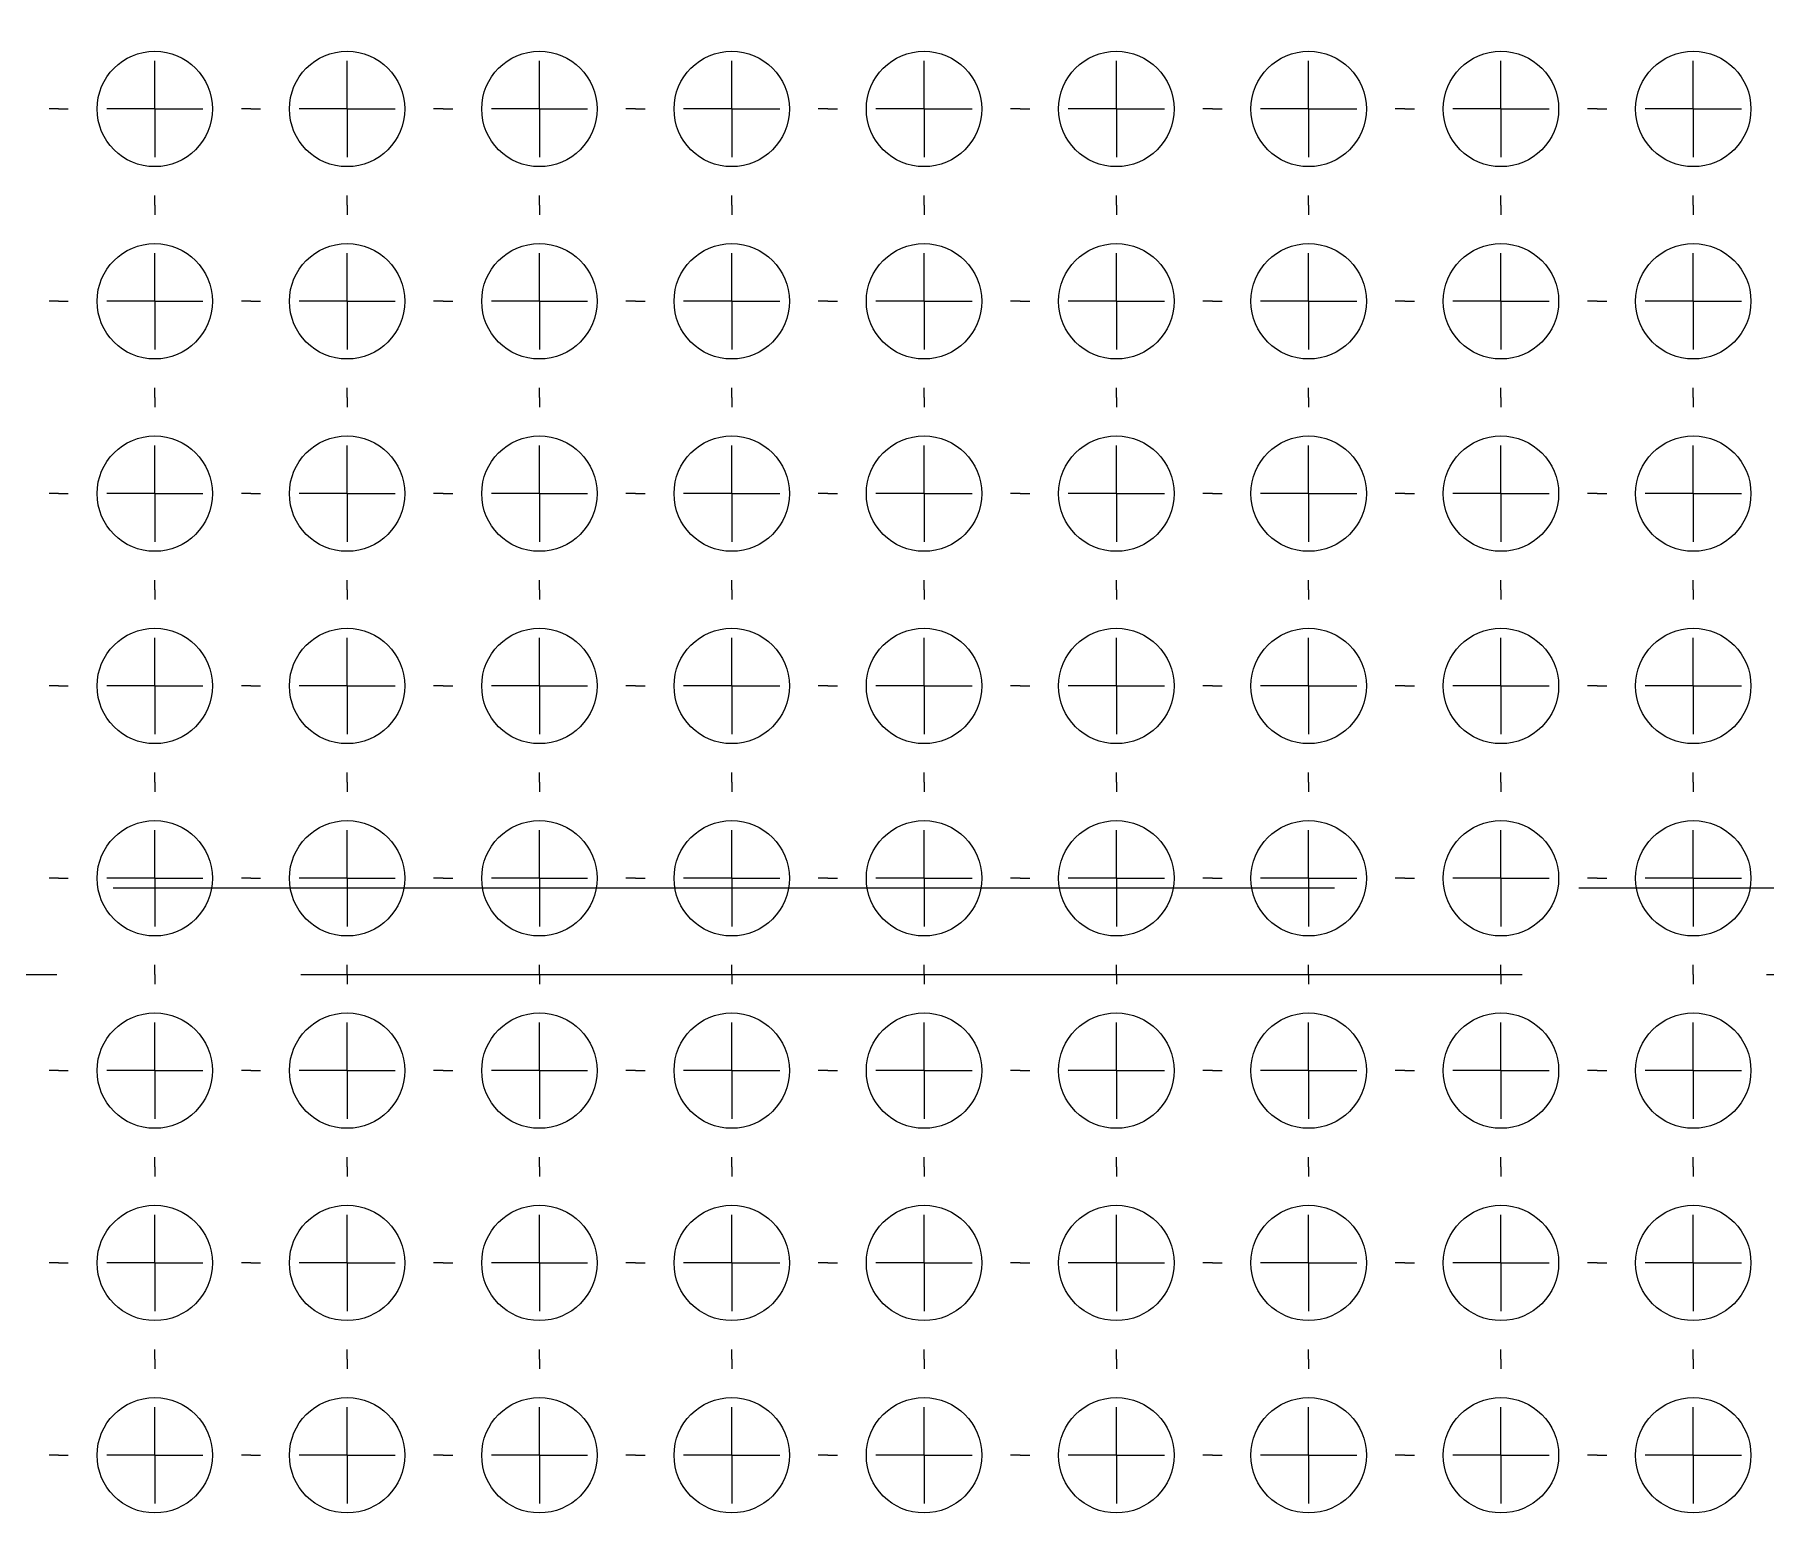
# Model space of a CAD drawing. Header units: millimetres. Extents: x -195 to 429, y -136 to 488.
# Drawn here: x 149.57 to 167.57, y 129.65 to 145.17 of the extents above; entities that cross this region are included whole.
import ezdxf

# ---------------------------------------------------------------- set-up
doc = ezdxf.new("R2010")
doc.units = ezdxf.units.MM
doc.linetypes.add('CENTERX2', pattern=[20.32, 12.7, -2.54, 2.54, -2.54])

# ---------------------------------------------------------------- blocks, each defined once
blk = doc.blocks.new('SW_CENTERMARKSYMBOL_96')
at = {"color": 0, "linetype": 'Continuous', "lineweight": 18}
for p, q in [((0, 1), (0, 1.1)), ((0, 0), (0, 0.5)), ((-1, 0), (-1.1, 0)), ((0, 0), (-0.5, 0)), ((0, 0), (0, -0.5)), ((0, 0), (0.5, 0)), ((1, 0), (1.1, 0)), ((0, -1), (0, -1.1))]:
    blk.add_line(p, q, dxfattribs=at)
blk = doc.blocks.new('SW_CENTERMARKSYMBOL_99')
at = {"color": 0, "linetype": 'Continuous', "lineweight": 18}
for p, q in [((0, 1), (0, 1.1)), ((0, 0), (0, 0.5)), ((-1, 0), (-1.1, 0)), ((0, 0), (-0.5, 0)), ((0, 0), (0, -0.5)), ((0, 0), (0.5, 0)), ((1, 0), (1.1, 0)), ((0, -1), (0, -1.1))]:
    blk.add_line(p, q, dxfattribs=at)
blk = doc.blocks.new('SW_CENTERMARKSYMBOL_101')
at = {"color": 0, "linetype": 'Continuous', "lineweight": 18}
for p, q in [((0, 1), (0, 1.1)), ((0, 0), (0, 0.5)), ((-1, 0), (-1.1, 0)), ((0, 0), (-0.5, 0)), ((0, 0), (0, -0.5)), ((0, 0), (0.5, 0)), ((1, 0), (1.1, 0)), ((0, -1), (0, -1.1))]:
    blk.add_line(p, q, dxfattribs=at)
blk = doc.blocks.new('SW_CENTERMARKSYMBOL_102')
at = {"color": 0, "linetype": 'Continuous', "lineweight": 18}
for p, q in [((0, 1), (0, 1.1)), ((0, 0), (0, 0.5)), ((-1, 0), (-1.1, 0)), ((0, 0), (-0.5, 0)), ((0, 0), (0, -0.5)), ((0, 0), (0.5, 0)), ((1, 0), (1.1, 0)), ((0, -1), (0, -1.1))]:
    blk.add_line(p, q, dxfattribs=at)
blk = doc.blocks.new('SW_CENTERMARKSYMBOL_103')
at = {"color": 0, "linetype": 'Continuous', "lineweight": 18}
for p, q in [((0, 1), (0, 1.1)), ((0, 0), (0, 0.5)), ((-1, 0), (-1.1, 0)), ((0, 0), (-0.5, 0)), ((0, 0), (0, -0.5)), ((0, 0), (0.5, 0)), ((1, 0), (1.1, 0)), ((0, -1), (0, -1.1))]:
    blk.add_line(p, q, dxfattribs=at)
blk = doc.blocks.new('SW_CENTERMARKSYMBOL_105')
at = {"color": 0, "linetype": 'Continuous', "lineweight": 18}
for p, q in [((0, 1), (0, 1.1)), ((0, 0), (0, 0.5)), ((-1, 0), (-1.1, 0)), ((0, 0), (-0.5, 0)), ((0, 0), (0, -0.5)), ((0, 0), (0.5, 0)), ((1, 0), (1.1, 0)), ((0, -1), (0, -1.1))]:
    blk.add_line(p, q, dxfattribs=at)
blk = doc.blocks.new('SW_CENTERMARKSYMBOL_106')
at = {"color": 0, "linetype": 'Continuous', "lineweight": 18}
for p, q in [((0, 1), (0, 1.1)), ((0, 0), (0, 0.5)), ((-1, 0), (-1.1, 0)), ((0, 0), (-0.5, 0)), ((0, 0), (0, -0.5)), ((0, 0), (0.5, 0)), ((1, 0), (1.1, 0)), ((0, -1), (0, -1.1))]:
    blk.add_line(p, q, dxfattribs=at)
blk = doc.blocks.new('SW_CENTERMARKSYMBOL_107')
at = {"color": 0, "linetype": 'Continuous', "lineweight": 18}
for p, q in [((0, 1), (0, 1.1)), ((0, 0), (0, 0.5)), ((-1, 0), (-1.1, 0)), ((0, 0), (-0.5, 0)), ((0, 0), (0, -0.5)), ((0, 0), (0.5, 0)), ((1, 0), (1.1, 0)), ((0, -1), (0, -1.1))]:
    blk.add_line(p, q, dxfattribs=at)
blk = doc.blocks.new('SW_CENTERMARKSYMBOL_108')
at = {"color": 0, "linetype": 'Continuous', "lineweight": 18}
for p, q in [((0, 1), (0, 1.1)), ((0, 0), (0, 0.5)), ((-1, 0), (-1.1, 0)), ((0, 0), (-0.5, 0)), ((0, 0), (0, -0.5)), ((0, 0), (0.5, 0)), ((1, 0), (1.1, 0)), ((0, -1), (0, -1.1))]:
    blk.add_line(p, q, dxfattribs=at)
blk = doc.blocks.new('SW_CENTERMARKSYMBOL_110')
at = {"color": 0, "linetype": 'Continuous', "lineweight": 18}
for p, q in [((0, 1), (0, 1.1)), ((0, 0), (0, 0.5)), ((-1, 0), (-1.1, 0)), ((0, 0), (-0.5, 0)), ((0, 0), (0, -0.5)), ((0, 0), (0.5, 0)), ((1, 0), (1.1, 0)), ((0, -1), (0, -1.1))]:
    blk.add_line(p, q, dxfattribs=at)
blk = doc.blocks.new('SW_CENTERMARKSYMBOL_116')
at = {"color": 0, "linetype": 'Continuous', "lineweight": 18}
for p, q in [((0, 1), (0, 1.1)), ((0, 0), (0, 0.5)), ((-1, 0), (-1.1, 0)), ((0, 0), (-0.5, 0)), ((0, 0), (0, -0.5)), ((0, 0), (0.5, 0)), ((1, 0), (1.1, 0)), ((0, -1), (0, -1.1))]:
    blk.add_line(p, q, dxfattribs=at)
blk = doc.blocks.new('SW_CENTERMARKSYMBOL_128')
at = {"color": 0, "linetype": 'Continuous', "lineweight": 18}
for p, q in [((0, 1), (0, 1.1)), ((0, 0), (0, 0.5)), ((-1, 0), (-1.1, 0)), ((0, 0), (-0.5, 0)), ((0, 0), (0, -0.5)), ((0, 0), (0.5, 0)), ((1, 0), (1.1, 0)), ((0, -1), (0, -1.1))]:
    blk.add_line(p, q, dxfattribs=at)
blk = doc.blocks.new('SW_CENTERMARKSYMBOL_129')
at = {"color": 0, "linetype": 'Continuous', "lineweight": 18}
for p, q in [((0, 1), (0, 1.1)), ((0, 0), (0, 0.5)), ((-1, 0), (-1.1, 0)), ((0, 0), (-0.5, 0)), ((0, 0), (0, -0.5)), ((0, 0), (0.5, 0)), ((1, 0), (1.1, 0)), ((0, -1), (0, -1.1))]:
    blk.add_line(p, q, dxfattribs=at)
blk = doc.blocks.new('SW_CENTERMARKSYMBOL_130')
at = {"color": 0, "linetype": 'Continuous', "lineweight": 18}
for p, q in [((0, 1), (0, 1.1)), ((0, 0), (0, 0.5)), ((-1, 0), (-1.1, 0)), ((0, 0), (-0.5, 0)), ((0, 0), (0, -0.5)), ((0, 0), (0.5, 0)), ((1, 0), (1.1, 0)), ((0, -1), (0, -1.1))]:
    blk.add_line(p, q, dxfattribs=at)
blk = doc.blocks.new('SW_CENTERMARKSYMBOL_131')
at = {"color": 0, "linetype": 'Continuous', "lineweight": 18}
for p, q in [((0, 1), (0, 1.1)), ((0, 0), (0, 0.5)), ((-1, 0), (-1.1, 0)), ((0, 0), (-0.5, 0)), ((0, 0), (0, -0.5)), ((0, 0), (0.5, 0)), ((1, 0), (1.1, 0)), ((0, -1), (0, -1.1))]:
    blk.add_line(p, q, dxfattribs=at)
blk = doc.blocks.new('SW_CENTERMARKSYMBOL_133')
at = {"color": 0, "linetype": 'Continuous', "lineweight": 18}
for p, q in [((0, 1), (0, 1.1)), ((0, 0), (0, 0.5)), ((-1, 0), (-1.1, 0)), ((0, 0), (-0.5, 0)), ((0, 0), (0, -0.5)), ((0, 0), (0.5, 0)), ((1, 0), (1.1, 0)), ((0, -1), (0, -1.1))]:
    blk.add_line(p, q, dxfattribs=at)
blk = doc.blocks.new('SW_CENTERMARKSYMBOL_134')
at = {"color": 0, "linetype": 'Continuous', "lineweight": 18}
for p, q in [((0, 1), (0, 1.1)), ((0, 0), (0, 0.5)), ((-1, 0), (-1.1, 0)), ((0, 0), (-0.5, 0)), ((0, 0), (0, -0.5)), ((0, 0), (0.5, 0)), ((1, 0), (1.1, 0)), ((0, -1), (0, -1.1))]:
    blk.add_line(p, q, dxfattribs=at)
blk = doc.blocks.new('SW_CENTERMARKSYMBOL_135')
at = {"color": 0, "linetype": 'Continuous', "lineweight": 18}
for p, q in [((0, 1), (0, 1.1)), ((0, 0), (0, 0.5)), ((-1, 0), (-1.1, 0)), ((0, 0), (-0.5, 0)), ((0, 0), (0, -0.5)), ((0, 0), (0.5, 0)), ((1, 0), (1.1, 0)), ((0, -1), (0, -1.1))]:
    blk.add_line(p, q, dxfattribs=at)
blk = doc.blocks.new('SW_CENTERMARKSYMBOL_137')
at = {"color": 0, "linetype": 'Continuous', "lineweight": 18}
for p, q in [((0, 1), (0, 1.1)), ((0, 0), (0, 0.5)), ((-1, 0), (-1.1, 0)), ((0, 0), (-0.5, 0)), ((0, 0), (0, -0.5)), ((0, 0), (0.5, 0)), ((1, 0), (1.1, 0)), ((0, -1), (0, -1.1))]:
    blk.add_line(p, q, dxfattribs=at)
blk = doc.blocks.new('SW_CENTERMARKSYMBOL_138')
at = {"color": 0, "linetype": 'Continuous', "lineweight": 18}
for p, q in [((0, 1), (0, 1.1)), ((0, 0), (0, 0.5)), ((-1, 0), (-1.1, 0)), ((0, 0), (-0.5, 0)), ((0, 0), (0, -0.5)), ((0, 0), (0.5, 0)), ((1, 0), (1.1, 0)), ((0, -1), (0, -1.1))]:
    blk.add_line(p, q, dxfattribs=at)
blk = doc.blocks.new('SW_CENTERMARKSYMBOL_152')
at = {"color": 0, "linetype": 'Continuous', "lineweight": 18}
for p, q in [((0, 1), (0, 1.1)), ((0, 0), (0, 0.5)), ((-1, 0), (-1.1, 0)), ((0, 0), (-0.5, 0)), ((0, 0), (0, -0.5)), ((0, 0), (0.5, 0)), ((1, 0), (1.1, 0)), ((0, -1), (0, -1.1))]:
    blk.add_line(p, q, dxfattribs=at)
blk = doc.blocks.new('SW_CENTERMARKSYMBOL_157')
at = {"color": 0, "linetype": 'Continuous', "lineweight": 18}
for p, q in [((0, 1), (0, 1.1)), ((0, 0), (0, 0.5)), ((-1, 0), (-1.1, 0)), ((0, 0), (-0.5, 0)), ((0, 0), (0, -0.5)), ((0, 0), (0.5, 0)), ((1, 0), (1.1, 0)), ((0, -1), (0, -1.1))]:
    blk.add_line(p, q, dxfattribs=at)
blk = doc.blocks.new('SW_CENTERMARKSYMBOL_159')
at = {"color": 0, "linetype": 'Continuous', "lineweight": 18}
for p, q in [((0, 1), (0, 1.1)), ((0, 0), (0, 0.5)), ((-1, 0), (-1.1, 0)), ((0, 0), (-0.5, 0)), ((0, 0), (0, -0.5)), ((0, 0), (0.5, 0)), ((1, 0), (1.1, 0)), ((0, -1), (0, -1.1))]:
    blk.add_line(p, q, dxfattribs=at)
blk = doc.blocks.new('SW_CENTERMARKSYMBOL_160')
at = {"color": 0, "linetype": 'Continuous', "lineweight": 18}
for p, q in [((0, 1), (0, 1.1)), ((0, 0), (0, 0.5)), ((-1, 0), (-1.1, 0)), ((0, 0), (-0.5, 0)), ((0, 0), (0, -0.5)), ((0, 0), (0.5, 0)), ((1, 0), (1.1, 0)), ((0, -1), (0, -1.1))]:
    blk.add_line(p, q, dxfattribs=at)
blk = doc.blocks.new('SW_CENTERMARKSYMBOL_161')
at = {"color": 0, "linetype": 'Continuous', "lineweight": 18}
for p, q in [((0, 1), (0, 1.1)), ((0, 0), (0, 0.5)), ((-1, 0), (-1.1, 0)), ((0, 0), (-0.5, 0)), ((0, 0), (0, -0.5)), ((0, 0), (0.5, 0)), ((1, 0), (1.1, 0)), ((0, -1), (0, -1.1))]:
    blk.add_line(p, q, dxfattribs=at)
blk = doc.blocks.new('SW_CENTERMARKSYMBOL_162')
at = {"color": 0, "linetype": 'Continuous', "lineweight": 18}
for p, q in [((0, 1), (0, 1.1)), ((0, 0), (0, 0.5)), ((-1, 0), (-1.1, 0)), ((0, 0), (-0.5, 0)), ((0, 0), (0, -0.5)), ((0, 0), (0.5, 0)), ((1, 0), (1.1, 0)), ((0, -1), (0, -1.1))]:
    blk.add_line(p, q, dxfattribs=at)
blk = doc.blocks.new('SW_CENTERMARKSYMBOL_163')
at = {"color": 0, "linetype": 'Continuous', "lineweight": 18}
for p, q in [((0, 1), (0, 1.1)), ((0, 0), (0, 0.5)), ((-1, 0), (-1.1, 0)), ((0, 0), (-0.5, 0)), ((0, 0), (0, -0.5)), ((0, 0), (0.5, 0)), ((1, 0), (1.1, 0)), ((0, -1), (0, -1.1))]:
    blk.add_line(p, q, dxfattribs=at)
blk = doc.blocks.new('SW_CENTERMARKSYMBOL_165')
at = {"color": 0, "linetype": 'Continuous', "lineweight": 18}
for p, q in [((0, 1), (0, 1.1)), ((0, 0), (0, 0.5)), ((-1, 0), (-1.1, 0)), ((0, 0), (-0.5, 0)), ((0, 0), (0, -0.5)), ((0, 0), (0.5, 0)), ((1, 0), (1.1, 0)), ((0, -1), (0, -1.1))]:
    blk.add_line(p, q, dxfattribs=at)
blk = doc.blocks.new('SW_CENTERMARKSYMBOL_166')
at = {"color": 0, "linetype": 'Continuous', "lineweight": 18}
for p, q in [((0, 1), (0, 1.1)), ((0, 0), (0, 0.5)), ((-1, 0), (-1.1, 0)), ((0, 0), (-0.5, 0)), ((0, 0), (0, -0.5)), ((0, 0), (0.5, 0)), ((1, 0), (1.1, 0)), ((0, -1), (0, -1.1))]:
    blk.add_line(p, q, dxfattribs=at)
blk = doc.blocks.new('SW_CENTERMARKSYMBOL_184')
at = {"color": 0, "linetype": 'Continuous', "lineweight": 18}
for p, q in [((0, 1), (0, 1.1)), ((0, 0), (0, 0.5)), ((-1, 0), (-1.1, 0)), ((0, 0), (-0.5, 0)), ((0, 0), (0, -0.5)), ((0, 0), (0.5, 0)), ((1, 0), (1.1, 0)), ((0, -1), (0, -1.1))]:
    blk.add_line(p, q, dxfattribs=at)
blk = doc.blocks.new('SW_CENTERMARKSYMBOL_187')
at = {"color": 0, "linetype": 'Continuous', "lineweight": 18}
for p, q in [((0, 1), (0, 1.1)), ((0, 0), (0, 0.5)), ((-1, 0), (-1.1, 0)), ((0, 0), (-0.5, 0)), ((0, 0), (0, -0.5)), ((0, 0), (0.5, 0)), ((1, 0), (1.1, 0)), ((0, -1), (0, -1.1))]:
    blk.add_line(p, q, dxfattribs=at)
blk = doc.blocks.new('SW_CENTERMARKSYMBOL_189')
at = {"color": 0, "linetype": 'Continuous', "lineweight": 18}
for p, q in [((0, 1), (0, 1.1)), ((0, 0), (0, 0.5)), ((-1, 0), (-1.1, 0)), ((0, 0), (-0.5, 0)), ((0, 0), (0, -0.5)), ((0, 0), (0.5, 0)), ((1, 0), (1.1, 0)), ((0, -1), (0, -1.1))]:
    blk.add_line(p, q, dxfattribs=at)
blk = doc.blocks.new('SW_CENTERMARKSYMBOL_190')
at = {"color": 0, "linetype": 'Continuous', "lineweight": 18}
for p, q in [((0, 1), (0, 1.1)), ((0, 0), (0, 0.5)), ((-1, 0), (-1.1, 0)), ((0, 0), (-0.5, 0)), ((0, 0), (0, -0.5)), ((0, 0), (0.5, 0)), ((1, 0), (1.1, 0)), ((0, -1), (0, -1.1))]:
    blk.add_line(p, q, dxfattribs=at)
blk = doc.blocks.new('SW_CENTERMARKSYMBOL_191')
at = {"color": 0, "linetype": 'Continuous', "lineweight": 18}
for p, q in [((0, 1), (0, 1.1)), ((0, 0), (0, 0.5)), ((-1, 0), (-1.1, 0)), ((0, 0), (-0.5, 0)), ((0, 0), (0, -0.5)), ((0, 0), (0.5, 0)), ((1, 0), (1.1, 0)), ((0, -1), (0, -1.1))]:
    blk.add_line(p, q, dxfattribs=at)
blk = doc.blocks.new('SW_CENTERMARKSYMBOL_193')
at = {"color": 0, "linetype": 'Continuous', "lineweight": 18}
for p, q in [((0, 1), (0, 1.1)), ((0, 0), (0, 0.5)), ((-1, 0), (-1.1, 0)), ((0, 0), (-0.5, 0)), ((0, 0), (0, -0.5)), ((0, 0), (0.5, 0)), ((1, 0), (1.1, 0)), ((0, -1), (0, -1.1))]:
    blk.add_line(p, q, dxfattribs=at)
blk = doc.blocks.new('SW_CENTERMARKSYMBOL_194')
at = {"color": 0, "linetype": 'Continuous', "lineweight": 18}
for p, q in [((0, 1), (0, 1.1)), ((0, 0), (0, 0.5)), ((-1, 0), (-1.1, 0)), ((0, 0), (-0.5, 0)), ((0, 0), (0, -0.5)), ((0, 0), (0.5, 0)), ((1, 0), (1.1, 0)), ((0, -1), (0, -1.1))]:
    blk.add_line(p, q, dxfattribs=at)
blk = doc.blocks.new('SW_CENTERMARKSYMBOL_195')
at = {"color": 0, "linetype": 'Continuous', "lineweight": 18}
for p, q in [((0, 1), (0, 1.1)), ((0, 0), (0, 0.5)), ((-1, 0), (-1.1, 0)), ((0, 0), (-0.5, 0)), ((0, 0), (0, -0.5)), ((0, 0), (0.5, 0)), ((1, 0), (1.1, 0)), ((0, -1), (0, -1.1))]:
    blk.add_line(p, q, dxfattribs=at)
blk = doc.blocks.new('SW_CENTERMARKSYMBOL_196')
at = {"color": 0, "linetype": 'Continuous', "lineweight": 18}
for p, q in [((0, 1), (0, 1.1)), ((0, 0), (0, 0.5)), ((-1, 0), (-1.1, 0)), ((0, 0), (-0.5, 0)), ((0, 0), (0, -0.5)), ((0, 0), (0.5, 0)), ((1, 0), (1.1, 0)), ((0, -1), (0, -1.1))]:
    blk.add_line(p, q, dxfattribs=at)
blk = doc.blocks.new('SW_CENTERMARKSYMBOL_204')
at = {"color": 0, "linetype": 'Continuous', "lineweight": 18}
for p, q in [((0, 1), (0, 1.1)), ((0, 0), (0, 0.5)), ((-1, 0), (-1.1, 0)), ((0, 0), (-0.5, 0)), ((0, 0), (0, -0.5)), ((0, 0), (0.5, 0)), ((1, 0), (1.1, 0)), ((0, -1), (0, -1.1))]:
    blk.add_line(p, q, dxfattribs=at)
blk = doc.blocks.new('SW_CENTERMARKSYMBOL_300')
at = {"color": 0, "linetype": 'Continuous', "lineweight": 18}
for p, q in [((0, 1), (0, 1.1)), ((0, 0), (0, 0.5)), ((-1, 0), (-1.1, 0)), ((0, 0), (-0.5, 0)), ((0, 0), (0, -0.5)), ((0, 0), (0.5, 0)), ((1, 0), (1.1, 0)), ((0, -1), (0, -1.1))]:
    blk.add_line(p, q, dxfattribs=at)
blk = doc.blocks.new('SW_CENTERMARKSYMBOL_348')
at = {"color": 0, "linetype": 'Continuous', "lineweight": 18}
for p, q in [((0, 1), (0, 1.1)), ((0, 0), (0, 0.5)), ((-1, 0), (-1.1, 0)), ((0, 0), (-0.5, 0)), ((0, 0), (0, -0.5)), ((0, 0), (0.5, 0)), ((1, 0), (1.1, 0)), ((0, -1), (0, -1.1))]:
    blk.add_line(p, q, dxfattribs=at)
blk = doc.blocks.new('SW_CENTERMARKSYMBOL_368')
at = {"color": 0, "linetype": 'Continuous', "lineweight": 18}
for p, q in [((0, 1), (0, 1.1)), ((0, 0), (0, 0.5)), ((-1, 0), (-1.1, 0)), ((0, 0), (-0.5, 0)), ((0, 0), (0, -0.5)), ((0, 0), (0.5, 0)), ((1, 0), (1.1, 0)), ((0, -1), (0, -1.1))]:
    blk.add_line(p, q, dxfattribs=at)
blk = doc.blocks.new('SW_CENTERMARKSYMBOL_369')
at = {"color": 0, "linetype": 'Continuous', "lineweight": 18}
for p, q in [((0, 1), (0, 1.1)), ((0, 0), (0, 0.5)), ((-1, 0), (-1.1, 0)), ((0, 0), (-0.5, 0)), ((0, 0), (0, -0.5)), ((0, 0), (0.5, 0)), ((1, 0), (1.1, 0)), ((0, -1), (0, -1.1))]:
    blk.add_line(p, q, dxfattribs=at)
blk = doc.blocks.new('SW_CENTERMARKSYMBOL_370')
at = {"color": 0, "linetype": 'Continuous', "lineweight": 18}
for p, q in [((0, 1), (0, 1.1)), ((0, 0), (0, 0.5)), ((-1, 0), (-1.1, 0)), ((0, 0), (-0.5, 0)), ((0, 0), (0, -0.5)), ((0, 0), (0.5, 0)), ((1, 0), (1.1, 0)), ((0, -1), (0, -1.1))]:
    blk.add_line(p, q, dxfattribs=at)
blk = doc.blocks.new('SW_CENTERMARKSYMBOL_371')
at = {"color": 0, "linetype": 'Continuous', "lineweight": 18}
for p, q in [((0, 1), (0, 1.1)), ((0, 0), (0, 0.5)), ((-1, 0), (-1.1, 0)), ((0, 0), (-0.5, 0)), ((0, 0), (0, -0.5)), ((0, 0), (0.5, 0)), ((1, 0), (1.1, 0)), ((0, -1), (0, -1.1))]:
    blk.add_line(p, q, dxfattribs=at)
blk = doc.blocks.new('SW_CENTERMARKSYMBOL_373')
at = {"color": 0, "linetype": 'Continuous', "lineweight": 18}
for p, q in [((0, 1), (0, 1.1)), ((0, 0), (0, 0.5)), ((-1, 0), (-1.1, 0)), ((0, 0), (-0.5, 0)), ((0, 0), (0, -0.5)), ((0, 0), (0.5, 0)), ((1, 0), (1.1, 0)), ((0, -1), (0, -1.1))]:
    blk.add_line(p, q, dxfattribs=at)
blk = doc.blocks.new('SW_CENTERMARKSYMBOL_374')
at = {"color": 0, "linetype": 'Continuous', "lineweight": 18}
for p, q in [((0, 1), (0, 1.1)), ((0, 0), (0, 0.5)), ((-1, 0), (-1.1, 0)), ((0, 0), (-0.5, 0)), ((0, 0), (0, -0.5)), ((0, 0), (0.5, 0)), ((1, 0), (1.1, 0)), ((0, -1), (0, -1.1))]:
    blk.add_line(p, q, dxfattribs=at)
blk = doc.blocks.new('SW_CENTERMARKSYMBOL_375')
at = {"color": 0, "linetype": 'Continuous', "lineweight": 18}
for p, q in [((0, 1), (0, 1.1)), ((0, 0), (0, 0.5)), ((-1, 0), (-1.1, 0)), ((0, 0), (-0.5, 0)), ((0, 0), (0, -0.5)), ((0, 0), (0.5, 0)), ((1, 0), (1.1, 0)), ((0, -1), (0, -1.1))]:
    blk.add_line(p, q, dxfattribs=at)
blk = doc.blocks.new('SW_CENTERMARKSYMBOL_376')
at = {"color": 0, "linetype": 'Continuous', "lineweight": 18}
for p, q in [((0, 1), (0, 1.1)), ((0, 0), (0, 0.5)), ((-1, 0), (-1.1, 0)), ((0, 0), (-0.5, 0)), ((0, 0), (0, -0.5)), ((0, 0), (0.5, 0)), ((1, 0), (1.1, 0)), ((0, -1), (0, -1.1))]:
    blk.add_line(p, q, dxfattribs=at)
blk = doc.blocks.new('SW_CENTERMARKSYMBOL_377')
at = {"color": 0, "linetype": 'Continuous', "lineweight": 18}
for p, q in [((0, 1), (0, 1.1)), ((0, 0), (0, 0.5)), ((-1, 0), (-1.1, 0)), ((0, 0), (-0.5, 0)), ((0, 0), (0, -0.5)), ((0, 0), (0.5, 0)), ((1, 0), (1.1, 0)), ((0, -1), (0, -1.1))]:
    blk.add_line(p, q, dxfattribs=at)
blk = doc.blocks.new('SW_CENTERMARKSYMBOL_378')
at = {"color": 0, "linetype": 'Continuous', "lineweight": 18}
for p, q in [((0, 1), (0, 1.1)), ((0, 0), (0, 0.5)), ((-1, 0), (-1.1, 0)), ((0, 0), (-0.5, 0)), ((0, 0), (0, -0.5)), ((0, 0), (0.5, 0)), ((1, 0), (1.1, 0)), ((0, -1), (0, -1.1))]:
    blk.add_line(p, q, dxfattribs=at)
blk = doc.blocks.new('SW_CENTERMARKSYMBOL_379')
at = {"color": 0, "linetype": 'Continuous', "lineweight": 18}
for p, q in [((0, 1), (0, 1.1)), ((0, 0), (0, 0.5)), ((-1, 0), (-1.1, 0)), ((0, 0), (-0.5, 0)), ((0, 0), (0, -0.5)), ((0, 0), (0.5, 0)), ((1, 0), (1.1, 0)), ((0, -1), (0, -1.1))]:
    blk.add_line(p, q, dxfattribs=at)
blk = doc.blocks.new('SW_CENTERMARKSYMBOL_381')
at = {"color": 0, "linetype": 'Continuous', "lineweight": 18}
for p, q in [((0, 1), (0, 1.1)), ((0, 0), (0, 0.5)), ((-1, 0), (-1.1, 0)), ((0, 0), (-0.5, 0)), ((0, 0), (0, -0.5)), ((0, 0), (0.5, 0)), ((1, 0), (1.1, 0)), ((0, -1), (0, -1.1))]:
    blk.add_line(p, q, dxfattribs=at)
blk = doc.blocks.new('SW_CENTERMARKSYMBOL_382')
at = {"color": 0, "linetype": 'Continuous', "lineweight": 18}
for p, q in [((0, 1), (0, 1.1)), ((0, 0), (0, 0.5)), ((-1, 0), (-1.1, 0)), ((0, 0), (-0.5, 0)), ((0, 0), (0, -0.5)), ((0, 0), (0.5, 0)), ((1, 0), (1.1, 0)), ((0, -1), (0, -1.1))]:
    blk.add_line(p, q, dxfattribs=at)
blk = doc.blocks.new('SW_CENTERMARKSYMBOL_383')
at = {"color": 0, "linetype": 'Continuous', "lineweight": 18}
for p, q in [((0, 1), (0, 1.1)), ((0, 0), (0, 0.5)), ((-1, 0), (-1.1, 0)), ((0, 0), (-0.5, 0)), ((0, 0), (0, -0.5)), ((0, 0), (0.5, 0)), ((1, 0), (1.1, 0)), ((0, -1), (0, -1.1))]:
    blk.add_line(p, q, dxfattribs=at)
blk = doc.blocks.new('SW_CENTERMARKSYMBOL_388')
at = {"color": 0, "linetype": 'Continuous', "lineweight": 18}
for p, q in [((0, 1), (0, 1.1)), ((0, 0), (0, 0.5)), ((-1, 0), (-1.1, 0)), ((0, 0), (-0.5, 0)), ((0, 0), (0, -0.5)), ((0, 0), (0.5, 0)), ((1, 0), (1.1, 0)), ((0, -1), (0, -1.1))]:
    blk.add_line(p, q, dxfattribs=at)
blk = doc.blocks.new('SW_CENTERMARKSYMBOL_392')
at = {"color": 0, "linetype": 'Continuous', "lineweight": 18}
for p, q in [((0, 1), (0, 1.1)), ((0, 0), (0, 0.5)), ((-1, 0), (-1.1, 0)), ((0, 0), (-0.5, 0)), ((0, 0), (0, -0.5)), ((0, 0), (0.5, 0)), ((1, 0), (1.1, 0)), ((0, -1), (0, -1.1))]:
    blk.add_line(p, q, dxfattribs=at)
blk = doc.blocks.new('SW_CENTERMARKSYMBOL_399')
at = {"color": 0, "linetype": 'Continuous', "lineweight": 18}
for p, q in [((0, 1), (0, 1.1)), ((0, 0), (0, 0.5)), ((-1, 0), (-1.1, 0)), ((0, 0), (-0.5, 0)), ((0, 0), (0, -0.5)), ((0, 0), (0.5, 0)), ((1, 0), (1.1, 0)), ((0, -1), (0, -1.1))]:
    blk.add_line(p, q, dxfattribs=at)
blk = doc.blocks.new('SW_CENTERMARKSYMBOL_407')
at = {"color": 0, "linetype": 'Continuous', "lineweight": 18}
for p, q in [((0, 1), (0, 1.1)), ((0, 0), (0, 0.5)), ((-1, 0), (-1.1, 0)), ((0, 0), (-0.5, 0)), ((0, 0), (0, -0.5)), ((0, 0), (0.5, 0)), ((1, 0), (1.1, 0)), ((0, -1), (0, -1.1))]:
    blk.add_line(p, q, dxfattribs=at)
blk = doc.blocks.new('SW_CENTERMARKSYMBOL_441')
at = {"color": 0, "linetype": 'Continuous', "lineweight": 18}
for p, q in [((0, 1), (0, 1.1)), ((0, 0), (0, 0.5)), ((-1, 0), (-1.1, 0)), ((0, 0), (-0.5, 0)), ((0, 0), (0, -0.5)), ((0, 0), (0.5, 0)), ((1, 0), (1.1, 0)), ((0, -1), (0, -1.1))]:
    blk.add_line(p, q, dxfattribs=at)
blk = doc.blocks.new('SW_CENTERMARKSYMBOL_442')
at = {"color": 0, "linetype": 'Continuous', "lineweight": 18}
for p, q in [((0, 1), (0, 1.1)), ((0, 0), (0, 0.5)), ((-1, 0), (-1.1, 0)), ((0, 0), (-0.5, 0)), ((0, 0), (0, -0.5)), ((0, 0), (0.5, 0)), ((1, 0), (1.1, 0)), ((0, -1), (0, -1.1))]:
    blk.add_line(p, q, dxfattribs=at)
blk = doc.blocks.new('SW_CENTERMARKSYMBOL_444')
at = {"color": 0, "linetype": 'Continuous', "lineweight": 18}
for p, q in [((0, 1), (0, 1.1)), ((0, 0), (0, 0.5)), ((-1, 0), (-1.1, 0)), ((0, 0), (-0.5, 0)), ((0, 0), (0, -0.5)), ((0, 0), (0.5, 0)), ((1, 0), (1.1, 0)), ((0, -1), (0, -1.1))]:
    blk.add_line(p, q, dxfattribs=at)
blk = doc.blocks.new('SW_CENTERMARKSYMBOL_452')
at = {"color": 0, "linetype": 'Continuous', "lineweight": 18}
for p, q in [((0, 1), (0, 1.1)), ((0, 0), (0, 0.5)), ((-1, 0), (-1.1, 0)), ((0, 0), (-0.5, 0)), ((0, 0), (0, -0.5)), ((0, 0), (0.5, 0)), ((1, 0), (1.1, 0)), ((0, -1), (0, -1.1))]:
    blk.add_line(p, q, dxfattribs=at)
blk = doc.blocks.new('SW_CENTERMARKSYMBOL_464')
at = {"color": 0, "linetype": 'Continuous', "lineweight": 18}
for p, q in [((0, 1), (0, 1.1)), ((0, 0), (0, 0.5)), ((-1, 0), (-1.1, 0)), ((0, 0), (-0.5, 0)), ((0, 0), (0, -0.5)), ((0, 0), (0.5, 0)), ((1, 0), (1.1, 0)), ((0, -1), (0, -1.1))]:
    blk.add_line(p, q, dxfattribs=at)
blk = doc.blocks.new('SW_CENTERMARKSYMBOL_465')
at = {"color": 0, "linetype": 'Continuous', "lineweight": 18}
for p, q in [((0, 1), (0, 1.1)), ((0, 0), (0, 0.5)), ((-1, 0), (-1.1, 0)), ((0, 0), (-0.5, 0)), ((0, 0), (0, -0.5)), ((0, 0), (0.5, 0)), ((1, 0), (1.1, 0)), ((0, -1), (0, -1.1))]:
    blk.add_line(p, q, dxfattribs=at)
blk = doc.blocks.new('SW_CENTERMARKSYMBOL_467')
at = {"color": 0, "linetype": 'Continuous', "lineweight": 18}
for p, q in [((0, 1), (0, 1.1)), ((0, 0), (0, 0.5)), ((-1, 0), (-1.1, 0)), ((0, 0), (-0.5, 0)), ((0, 0), (0, -0.5)), ((0, 0), (0.5, 0)), ((1, 0), (1.1, 0)), ((0, -1), (0, -1.1))]:
    blk.add_line(p, q, dxfattribs=at)
blk = doc.blocks.new('SW_CENTERMARKSYMBOL_469')
at = {"color": 0, "linetype": 'Continuous', "lineweight": 18}
for p, q in [((0, 1), (0, 1.1)), ((0, 0), (0, 0.5)), ((-1, 0), (-1.1, 0)), ((0, 0), (-0.5, 0)), ((0, 0), (0, -0.5)), ((0, 0), (0.5, 0)), ((1, 0), (1.1, 0)), ((0, -1), (0, -1.1))]:
    blk.add_line(p, q, dxfattribs=at)
blk = doc.blocks.new('SW_CENTERMARKSYMBOL_470')
at = {"color": 0, "linetype": 'Continuous', "lineweight": 18}
for p, q in [((0, 1), (0, 1.1)), ((0, 0), (0, 0.5)), ((-1, 0), (-1.1, 0)), ((0, 0), (-0.5, 0)), ((0, 0), (0, -0.5)), ((0, 0), (0.5, 0)), ((1, 0), (1.1, 0)), ((0, -1), (0, -1.1))]:
    blk.add_line(p, q, dxfattribs=at)
blk = doc.blocks.new('SW_CENTERMARKSYMBOL_471')
at = {"color": 0, "linetype": 'Continuous', "lineweight": 18}
for p, q in [((0, 1), (0, 1.1)), ((0, 0), (0, 0.5)), ((-1, 0), (-1.1, 0)), ((0, 0), (-0.5, 0)), ((0, 0), (0, -0.5)), ((0, 0), (0.5, 0)), ((1, 0), (1.1, 0)), ((0, -1), (0, -1.1))]:
    blk.add_line(p, q, dxfattribs=at)
blk = doc.blocks.new('SW_CENTERMARKSYMBOL_537')
at = {"color": 0, "linetype": 'Continuous', "lineweight": 18}
for p, q in [((0, 1), (0, 1.1)), ((0, 0), (0, 0.5)), ((-1, 0), (-1.1, 0)), ((0, 0), (-0.5, 0)), ((0, 0), (0, -0.5)), ((0, 0), (0.5, 0)), ((1, 0), (1.1, 0)), ((0, -1), (0, -1.1))]:
    blk.add_line(p, q, dxfattribs=at)
blk = doc.blocks.new('SW_CENTERMARKSYMBOL_538')
at = {"color": 0, "linetype": 'Continuous', "lineweight": 18}
for p, q in [((0, 1), (0, 1.1)), ((0, 0), (0, 0.5)), ((-1, 0), (-1.1, 0)), ((0, 0), (-0.5, 0)), ((0, 0), (0, -0.5)), ((0, 0), (0.5, 0)), ((1, 0), (1.1, 0)), ((0, -1), (0, -1.1))]:
    blk.add_line(p, q, dxfattribs=at)
blk = doc.blocks.new('SW_CENTERMARKSYMBOL_539')
at = {"color": 0, "linetype": 'Continuous', "lineweight": 18}
for p, q in [((0, 1), (0, 1.1)), ((0, 0), (0, 0.5)), ((-1, 0), (-1.1, 0)), ((0, 0), (-0.5, 0)), ((0, 0), (0, -0.5)), ((0, 0), (0.5, 0)), ((1, 0), (1.1, 0)), ((0, -1), (0, -1.1))]:
    blk.add_line(p, q, dxfattribs=at)
blk = doc.blocks.new('SW_CENTERMARKSYMBOL_541')
at = {"color": 0, "linetype": 'Continuous', "lineweight": 18}
for p, q in [((0, 1), (0, 1.1)), ((0, 0), (0, 0.5)), ((-1, 0), (-1.1, 0)), ((0, 0), (-0.5, 0)), ((0, 0), (0, -0.5)), ((0, 0), (0.5, 0)), ((1, 0), (1.1, 0)), ((0, -1), (0, -1.1))]:
    blk.add_line(p, q, dxfattribs=at)
blk = doc.blocks.new('SW_CENTERMARKSYMBOL_542')
at = {"color": 0, "linetype": 'Continuous', "lineweight": 18}
for p, q in [((0, 1), (0, 1.1)), ((0, 0), (0, 0.5)), ((-1, 0), (-1.1, 0)), ((0, 0), (-0.5, 0)), ((0, 0), (0, -0.5)), ((0, 0), (0.5, 0)), ((1, 0), (1.1, 0)), ((0, -1), (0, -1.1))]:
    blk.add_line(p, q, dxfattribs=at)
blk = doc.blocks.new('SW_CENTERMARKSYMBOL_546')
at = {"color": 0, "linetype": 'Continuous', "lineweight": 18}
for p, q in [((0, 1), (0, 1.1)), ((0, 0), (0, 0.5)), ((-1, 0), (-1.1, 0)), ((0, 0), (-0.5, 0)), ((0, 0), (0, -0.5)), ((0, 0), (0.5, 0)), ((1, 0), (1.1, 0)), ((0, -1), (0, -1.1))]:
    blk.add_line(p, q, dxfattribs=at)
blk = doc.blocks.new('SW_CENTERMARKSYMBOL_548')
at = {"color": 0, "linetype": 'Continuous', "lineweight": 18}
for p, q in [((0, 1), (0, 1.1)), ((0, 0), (0, 0.5)), ((-1, 0), (-1.1, 0)), ((0, 0), (-0.5, 0)), ((0, 0), (0, -0.5)), ((0, 0), (0.5, 0)), ((1, 0), (1.1, 0)), ((0, -1), (0, -1.1))]:
    blk.add_line(p, q, dxfattribs=at)
blk = doc.blocks.new('SW_CENTERMARKSYMBOL_560')
at = {"color": 0, "linetype": 'Continuous', "lineweight": 18}
for p, q in [((0, 1), (0, 1.1)), ((0, 0), (0, 0.5)), ((-1, 0), (-1.1, 0)), ((0, 0), (-0.5, 0)), ((0, 0), (0, -0.5)), ((0, 0), (0.5, 0)), ((1, 0), (1.1, 0)), ((0, -1), (0, -1.1))]:
    blk.add_line(p, q, dxfattribs=at)
blk = doc.blocks.new('SW_CENTERMARKSYMBOL_565')
at = {"color": 0, "linetype": 'Continuous', "lineweight": 18}
for p, q in [((0, 1), (0, 1.1)), ((0, 0), (0, 0.5)), ((-1, 0), (-1.1, 0)), ((0, 0), (-0.5, 0)), ((0, 0), (0, -0.5)), ((0, 0), (0.5, 0)), ((1, 0), (1.1, 0)), ((0, -1), (0, -1.1))]:
    blk.add_line(p, q, dxfattribs=at)
blk = doc.blocks.new('SW_CENTERMARKSYMBOL_566')
at = {"color": 0, "linetype": 'Continuous', "lineweight": 18}
for p, q in [((0, 1), (0, 1.1)), ((0, 0), (0, 0.5)), ((-1, 0), (-1.1, 0)), ((0, 0), (-0.5, 0)), ((0, 0), (0, -0.5)), ((0, 0), (0.5, 0)), ((1, 0), (1.1, 0)), ((0, -1), (0, -1.1))]:
    blk.add_line(p, q, dxfattribs=at)
blk = doc.blocks.new('SW_CENTERMARKSYMBOL_567')
at = {"color": 0, "linetype": 'Continuous', "lineweight": 18}
for p, q in [((0, 1), (0, 1.1)), ((0, 0), (0, 0.5)), ((-1, 0), (-1.1, 0)), ((0, 0), (-0.5, 0)), ((0, 0), (0, -0.5)), ((0, 0), (0.5, 0)), ((1, 0), (1.1, 0)), ((0, -1), (0, -1.1))]:
    blk.add_line(p, q, dxfattribs=at)

msp = doc.modelspace()

# ---------------------------------------------------------------- linework, layer by layer
at = {"color": 7, "linetype": 'CENTERX2'}
for p, q in [((-195.0515, 136.2985), (429.092, 136.2985)), ((132.0202, 135.3985), (208.0202, 135.3985))]:
    msp.add_line(p, q, dxfattribs=at)
at = {"color": 7, "linetype": 'Continuous', "lineweight": 25}
for centre in [(150.8202, 144.3985), (152.8202, 144.3985), (154.8202, 144.3985), (156.8202, 144.3985), (158.8202, 144.3985), (160.8202, 144.3985), (162.8202, 144.3985), (164.8202, 144.3985), (166.8202, 144.3985), (150.8202, 142.3985), (152.8202, 142.3985), (154.8202, 142.3985), (156.8202, 142.3985), (158.8202, 142.3985), (160.8202, 142.3985), (162.8202, 142.3985), (164.8202, 142.3985), (166.8202, 142.3985), (150.8202, 140.3985), (152.8202, 140.3985), (154.8202, 140.3985), (156.8202, 140.3985), (158.8202, 140.3985), (160.8202, 140.3985), (162.8202, 140.3985), (164.8202, 140.3985), (166.8202, 140.3985), (150.8202, 138.3985), (152.8202, 138.3985), (154.8202, 138.3985), (156.8202, 138.3985), (158.8202, 138.3985), (160.8202, 138.3985), (162.8202, 138.3985), (164.8202, 138.3985), (166.8202, 138.3985), (150.8202, 136.3985), (152.8202, 136.3985), (154.8202, 136.3985), (156.8202, 136.3985), (158.8202, 136.3985), (160.8202, 136.3985), (162.8202, 136.3985), (164.8202, 136.3985), (166.8202, 136.3985), (150.8202, 134.3985), (152.8202, 134.3985), (154.8202, 134.3985), (156.8202, 134.3985), (158.8202, 134.3985), (160.8202, 134.3985), (162.8202, 134.3985), (164.8202, 134.3985), (166.8202, 134.3985), (150.8202, 132.3985), (152.8202, 132.3985), (154.8202, 132.3985), (156.8202, 132.3985), (158.8202, 132.3985), (160.8202, 132.3985), (162.8202, 132.3985), (164.8202, 132.3985), (166.8202, 132.3985), (150.8202, 130.3985), (152.8202, 130.3985), (154.8202, 130.3985), (156.8202, 130.3985), (158.8202, 130.3985), (160.8202, 130.3985), (162.8202, 130.3985), (164.8202, 130.3985), (166.8202, 130.3985)]:
    msp.add_circle(centre, 0.6, dxfattribs=at)

# ---------------------------------------------------------------- block references
at = {"color": 7, "linetype": 'Continuous', "lineweight": 0}
for name, p in [('SW_CENTERMARKSYMBOL_195', (148.8202, 144.3985)), ('SW_CENTERMARKSYMBOL_108', (150.8202, 144.3985)), ('SW_CENTERMARKSYMBOL_193', (152.8202, 144.3985)), ('SW_CENTERMARKSYMBOL_194', (154.8202, 144.3985)), ('SW_CENTERMARKSYMBOL_191', (156.8202, 144.3985)), ('SW_CENTERMARKSYMBOL_184', (158.8202, 144.3985)), ('SW_CENTERMARKSYMBOL_189', (160.8202, 144.3985)), ('SW_CENTERMARKSYMBOL_190', (162.8202, 144.3985)), ('SW_CENTERMARKSYMBOL_187', (164.8202, 144.3985)), ('SW_CENTERMARKSYMBOL_196', (166.8202, 144.3985)), ('SW_CENTERMARKSYMBOL_160', (148.8202, 142.3985)), ('SW_CENTERMARKSYMBOL_165', (150.8202, 142.3985)), ('SW_CENTERMARKSYMBOL_166', (152.8202, 142.3985)), ('SW_CENTERMARKSYMBOL_163', (154.8202, 142.3985)), ('SW_CENTERMARKSYMBOL_204', (156.8202, 142.3985)), ('SW_CENTERMARKSYMBOL_161', (158.8202, 142.3985)), ('SW_CENTERMARKSYMBOL_162', (160.8202, 142.3985)), ('SW_CENTERMARKSYMBOL_159', (162.8202, 142.3985)), ('SW_CENTERMARKSYMBOL_152', (164.8202, 142.3985)), ('SW_CENTERMARKSYMBOL_157', (166.8202, 142.3985)), ('SW_CENTERMARKSYMBOL_137', (148.8202, 140.3985)), ('SW_CENTERMARKSYMBOL_138', (150.8202, 140.3985)), ('SW_CENTERMARKSYMBOL_135', (152.8202, 140.3985)), ('SW_CENTERMARKSYMBOL_128', (154.8202, 140.3985)), ('SW_CENTERMARKSYMBOL_133', (156.8202, 140.3985)), ('SW_CENTERMARKSYMBOL_134', (158.8202, 140.3985)), ('SW_CENTERMARKSYMBOL_131', (160.8202, 140.3985)), ('SW_CENTERMARKSYMBOL_300', (162.8202, 140.3985)), ('SW_CENTERMARKSYMBOL_129', (164.8202, 140.3985)), ('SW_CENTERMARKSYMBOL_130', (166.8202, 140.3985)), ('SW_CENTERMARKSYMBOL_110', (148.8202, 138.3985)), ('SW_CENTERMARKSYMBOL_107', (150.8202, 138.3985)), ('SW_CENTERMARKSYMBOL_116', (152.8202, 138.3985)), ('SW_CENTERMARKSYMBOL_105', (154.8202, 138.3985)), ('SW_CENTERMARKSYMBOL_106', (156.8202, 138.3985)), ('SW_CENTERMARKSYMBOL_103', (158.8202, 138.3985)), ('SW_CENTERMARKSYMBOL_96', (160.8202, 138.3985)), ('SW_CENTERMARKSYMBOL_101', (162.8202, 138.3985)), ('SW_CENTERMARKSYMBOL_102', (164.8202, 138.3985)), ('SW_CENTERMARKSYMBOL_99', (166.8202, 138.3985)), ('SW_CENTERMARKSYMBOL_375', (148.8202, 136.3985)), ('SW_CENTERMARKSYMBOL_368', (150.8202, 136.3985)), ('SW_CENTERMARKSYMBOL_373', (152.8202, 136.3985)), ('SW_CENTERMARKSYMBOL_374', (154.8202, 136.3985)), ('SW_CENTERMARKSYMBOL_371', (156.8202, 136.3985)), ('SW_CENTERMARKSYMBOL_348', (158.8202, 136.3985)), ('SW_CENTERMARKSYMBOL_369', (160.8202, 136.3985)), ('SW_CENTERMARKSYMBOL_370', (162.8202, 136.3985)), ('SW_CENTERMARKSYMBOL_399', (164.8202, 136.3985)), ('SW_CENTERMARKSYMBOL_392', (166.8202, 136.3985)), ('SW_CENTERMARKSYMBOL_452', (148.8202, 134.3985)), ('SW_CENTERMARKSYMBOL_441', (150.8202, 134.3985)), ('SW_CENTERMARKSYMBOL_442', (152.8202, 134.3985)), ('SW_CENTERMARKSYMBOL_471', (154.8202, 134.3985)), ('SW_CENTERMARKSYMBOL_464', (156.8202, 134.3985)), ('SW_CENTERMARKSYMBOL_469', (158.8202, 134.3985)), ('SW_CENTERMARKSYMBOL_470', (160.8202, 134.3985)), ('SW_CENTERMARKSYMBOL_467', (162.8202, 134.3985)), ('SW_CENTERMARKSYMBOL_444', (164.8202, 134.3985)), ('SW_CENTERMARKSYMBOL_465', (166.8202, 134.3985)), ('SW_CENTERMARKSYMBOL_541', (148.8202, 132.3985)), ('SW_CENTERMARKSYMBOL_542', (150.8202, 132.3985)), ('SW_CENTERMARKSYMBOL_539', (152.8202, 132.3985)), ('SW_CENTERMARKSYMBOL_548', (154.8202, 132.3985)), ('SW_CENTERMARKSYMBOL_537', (156.8202, 132.3985)), ('SW_CENTERMARKSYMBOL_538', (158.8202, 132.3985)), ('SW_CENTERMARKSYMBOL_567', (160.8202, 132.3985)), ('SW_CENTERMARKSYMBOL_560', (162.8202, 132.3985)), ('SW_CENTERMARKSYMBOL_565', (164.8202, 132.3985)), ('SW_CENTERMARKSYMBOL_566', (166.8202, 132.3985)), ('SW_CENTERMARKSYMBOL_546', (148.8202, 130.3985)), ('SW_CENTERMARKSYMBOL_383', (150.8202, 130.3985)), ('SW_CENTERMARKSYMBOL_376', (152.8202, 130.3985)), ('SW_CENTERMARKSYMBOL_381', (154.8202, 130.3985)), ('SW_CENTERMARKSYMBOL_382', (156.8202, 130.3985)), ('SW_CENTERMARKSYMBOL_379', (158.8202, 130.3985)), ('SW_CENTERMARKSYMBOL_388', (160.8202, 130.3985)), ('SW_CENTERMARKSYMBOL_377', (162.8202, 130.3985)), ('SW_CENTERMARKSYMBOL_378', (164.8202, 130.3985)), ('SW_CENTERMARKSYMBOL_407', (166.8202, 130.3985))]:
    msp.add_blockref(name, p, dxfattribs=at)

doc.saveas('drawing.dxf')
